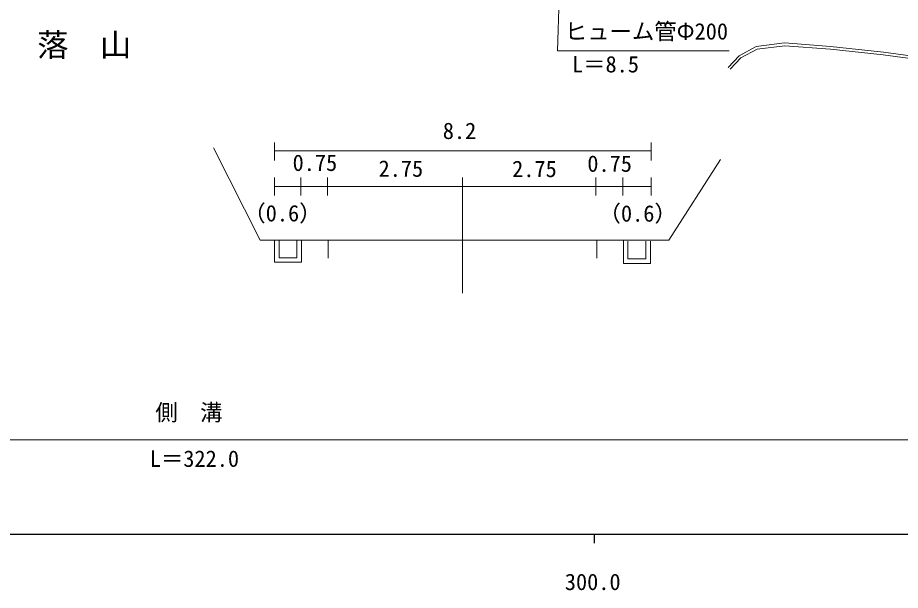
# Model space of a CAD drawing. Units: millimetres, scale not verified. Extents: x -49731810 to 680000, y -249061936 to 380000.
# Drawn here: x 303571 to 402227, y 198715 to 262684 of the extents above; entities that cross this region are included whole.
import ezdxf
from ezdxf.enums import TextEntityAlignment as Align

# ---------------------------------------------------------------- set-up
doc = ezdxf.new("R2010")
doc.units = ezdxf.units.MM
doc.header["$LTSCALE"] = 1000
for name, color, linetype, lineweight in [('M-BGD', 7, 'Continuous', 13), ('M-STR-HTXT', 7, 'Continuous', 13), ('M-STR-STR3', 7, 'Continuous', 13), ('M-TTL-BAND', 7, 'Continuous', 25)]:
    doc.layers.add(name, color=color, linetype=linetype, lineweight=lineweight)
doc.styles.add('ＭＳ ゴシック', font='')
doc.styles.get('ＭＳ ゴシック').set_extended_font_data('MS Gothic')

msp = doc.modelspace()

# ---------------------------------------------------------------- linework, layer by layer
at = {"layer": 'M-BGD'}
for p, q in [((386115, 259465), (389296, 259856)), ((386208, 259174), (389303, 259555)), ((389296, 259856), (394433, 259465)), ((389303, 259555), (394405, 259166)), ((384207, 258438), (386115, 259465)), ((384394, 258197), (386208, 259174)), ((394405, 259166), (400316, 258531)), ((394433, 259465), (400353, 258829)), ((400316, 258531), (406076, 257744)), ((400353, 258829), (406077, 258046)), ((382984, 257117), (384207, 258438)), ((383204, 256913), (384394, 258197))]:
    msp.add_line(p, q, dxfattribs=at)
at = {"layer": 'M-STR-HTXT'}
for p, q in [((332281, 248724), (332281, 246724)), ((374379, 248724), (374379, 246724)), ((330660, 237837), (325454, 248132)), ((374379, 247824), (332281, 247824)), ((376362, 237837), (382109, 246825)), ((332281, 244824), (332281, 242824)), ((335209, 244824), (335209, 242824)), ((338209, 244824), (338209, 242824)), ((353286, 231911), (353286, 244837)), ((368209, 244824), (368209, 242824)), ((371209, 244824), (371209, 242824)), ((374379, 244824), (374379, 242824)), ((374379, 243824), (332281, 243824)), ((371286, 237837), (330660, 237837)), ((332286, 235358), (332286, 237858)), ((332786, 237858), (332786, 235858)), ((334786, 235858), (334786, 237858)), ((335286, 237858), (335286, 235358)), ((335286, 236837), (335286, 237837)), ((338286, 237837), (338286, 235837)), ((368286, 237837), (368286, 235837)), ((376362, 237837), (371286, 237837)), ((371286, 236837), (371286, 237837)), ((371286, 237727), (371286, 235227)), ((371786, 235727), (371786, 237727)), ((373786, 237727), (373786, 235727)), ((374286, 235227), (374286, 237727)), ((332786, 235858), (334786, 235858)), ((335286, 235358), (332286, 235358)), ((371286, 235227), (374286, 235227)), ((373786, 235727), (371786, 235727))]:
    msp.add_line(p, q, dxfattribs=at)
at = {"layer": 'M-STR-STR3'}
for p, q in [((364713, 284716), (363894, 258993)), ((363894, 258993), (383100, 258993)), ((162155, 215540), (475377, 215540))]:
    msp.add_line(p, q, dxfattribs=at)
at = {"layer": 'M-TTL-BAND'}
for p, q in [((40000, 205000), (579000, 205000)), ((368000, 205000), (368000, 204000))]:
    msp.add_line(p, q, dxfattribs=at)

# ---------------------------------------------------------------- texts
at = {"layer": 'M-STR-HTXT', "style": 'ＭＳ ゴシック'}
msp.add_text('落\u3000山', height=2566, dxfattribs=at).set_placement((305756, 260926), align=Align.TOP_LEFT)
for s, p in [('8.2', (351087, 248580)), ('0.75', (334300, 245011)), ('2.75', (343908, 244360)), ('2.75', (358837, 244325)), ('0.75', (367241, 244915)), ('（0.6）', (328795, 239374)), ('（0.6）', (368499, 239349))]:
    msp.add_text(s, height=1833, dxfattribs=at).set_placement(p, align=Align.BOTTOM_LEFT)
at = {"layer": 'M-STR-STR3', "style": 'ＭＳ ゴシック'}
for s, p in [('ヒューム管Φ200', (364724, 262073)), ('L＝8.5', (365527, 258399)), ('側\u3000溝', (318961, 219506)), ('L＝322.0', (318336, 214341))]:
    msp.add_text(s, height=1833, dxfattribs=at).set_placement(p, align=Align.TOP_LEFT)
at = {"layer": 'M-TTL-BAND', "style": 'ＭＳ ゴシック'}
msp.add_text('300.0', height=1833, dxfattribs=at).set_placement((367844, 198195), align=Align.BOTTOM_CENTER)

doc.saveas('drawing.dxf')
